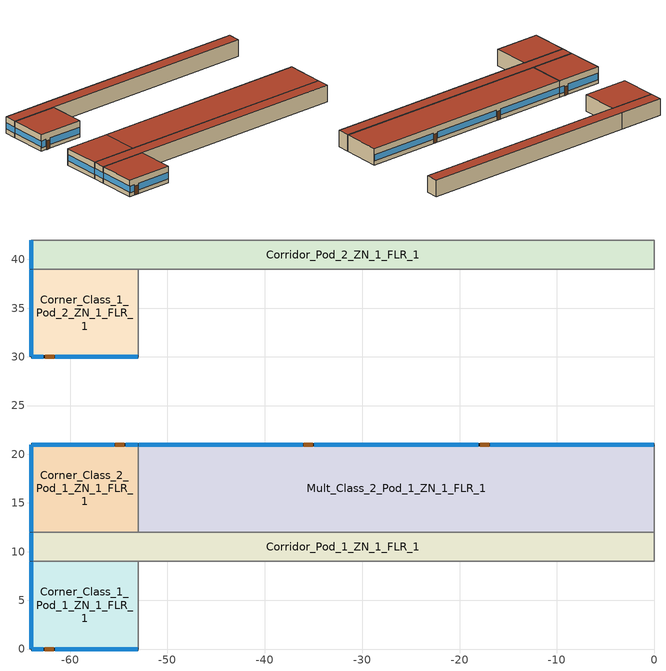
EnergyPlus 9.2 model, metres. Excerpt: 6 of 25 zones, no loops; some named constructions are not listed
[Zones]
Corner_Class_1_Pod_1_ZN_1_FLR_1
 floor ground (Corner_Class_1_Pod_1_ZN_1_FLR_1_Floor_Ffactor-en-std-replaceme-res-replaceme): -64,9 -53,9 -53,0 -64,0 z0
 wall outside (ext-wall-en-std-replaceme-res-replaceme): -64,9 -64,0 -53,0 z0:4
 wall to Mult_Class_1_Pod_1_ZN_1_FLR_1 (int-wall-en-std-replaceme-res-replaceme): -53,0 -53,9 z0:4
 wall to Corridor_Pod_1_ZN_1_FLR_1 (int-wall-en-std-replaceme-res-replaceme): -53,9 -64,9 z0:4
 window (ext-window-en-std-replaceme): -64,8.95 -64,0.05 z1.1:2.52; -63.95,0 -62.73,0 / -61.51,0 -53.05,0 z0.92:2.51
 door (ext-door-en-std-replaceme): -62.59,0 -61.68,0 z0:2.13
 roof outside (ext-roof-en-std-replaceme-res-replaceme): -64,0 -53,0 -53,9 -64,9 z4
Corridor_Pod_1_ZN_1_FLR_1
 floor ground (Corridor_Pod_1_ZN_1_FLR_1_Floor_Ffactor-en-std-replaceme-res-replaceme): -64,12 0,12 0,9 -64,9 z0
 wall outside (ext-wall-en-std-replaceme-res-replaceme): -64,12 -64,9 z0:4
 wall to Mult_Class_1_Pod_1_ZN_1_FLR_1 (int-wall-en-std-replaceme-res-replaceme): -53,9 0,9 z0:4
 wall to Main_Corridor_ZN_1_FLR_1 (int-wall-en-std-replaceme-res-replaceme): 0,9 0,12 z0:4
 wall to Mult_Class_2_Pod_1_ZN_1_FLR_1 (int-wall-en-std-replaceme-res-replaceme): 0,12 -53,12 z0:4
 wall to Corner_Class_2_Pod_1_ZN_1_FLR_1 (int-wall-en-std-replaceme-res-replaceme): -53,12 -64,12 z0:4
 window (ext-window-en-std-replaceme): -64,11.95 -64,9.05 z1.1:2.55
 roof outside (ext-roof-en-std-replaceme-res-replaceme): -64,9 0,9 0,12 -64,12 z4
Corner_Class_2_Pod_1_ZN_1_FLR_1
 floor ground (Corner_Class_2_Pod_1_ZN_1_FLR_1_Floor_Ffactor-en-std-replaceme-res-replaceme): -64,21 -53,21 -53,12 -64,12 z0
 wall outside (ext-wall-en-std-replaceme-res-replaceme): -53,21 -64,21 -64,12 z0:4
 wall to Mult_Class_2_Pod_1_ZN_1_FLR_1 (int-wall-en-std-replaceme-res-replaceme): -53,12 -53,21 z0:4
 window (ext-window-en-std-replaceme): -64,20.95 -64,12.05 z1.1:2.52; -53.05,21 -54.27,21 / -55.49,21 -63.95,21 z0.92:2.51
 door (ext-door-en-std-replaceme): -54.43,21 -55.34,21 z0:2.13
 roof outside (ext-roof-en-std-replaceme-res-replaceme): -64,12 -53,12 -53,21 -64,21 z4
Mult_Class_2_Pod_1_ZN_1_FLR_1
 floor ground (Mult_Class_2_Pod_1_ZN_1_FLR_1_Floor_Ffactor-en-std-replaceme-res-replaceme): -53,21 0,21 0,12 -53,12 z0
 wall outside (ext-wall-en-std-replaceme-res-replaceme): 0,21 -53,21 z0:4
 wall to Main_Corridor_ZN_1_FLR_1 (int-wall-en-std-replaceme-res-replaceme): 0,12 0,21 z0:4
 window (ext-window-en-std-replaceme): -0.05,21 -16.87,21 / -18.09,21 -34.91,21 / -36.13,21 -52.95,21 z1.03:2.5
 door (ext-door-en-std-replaceme): -16.98,21 -17.89,21 / -35.09,21 -36.01,21 z0:2.13
 roof outside (ext-roof-en-std-replaceme-res-replaceme): -53,12 0,12 0,21 -53,21 z4
Corner_Class_1_Pod_2_ZN_1_FLR_1
 floor ground (Corner_Class_1_Pod_2_ZN_1_FLR_1_Floor_Ffactor-en-std-replaceme-res-replaceme): -64,39 -53,39 -53,30 -64,30 z0
 wall outside (ext-wall-en-std-replaceme-res-replaceme): -64,39 -64,30 -53,30 z0:4
 wall to Mult_Class_1_Pod_2_ZN_1_FLR_1 (int-wall-en-std-replaceme-res-replaceme): -53,30 -53,39 z0:4
 wall to Corridor_Pod_2_ZN_1_FLR_1 (int-wall-en-std-replaceme-res-replaceme): -53,39 -64,39 z0:4
 window (ext-window-en-std-replaceme): -64,38.95 -64,30.05 z1.1:2.52; -63.95,30 -62.73,30 / -61.51,30 -53.05,30 z0.92:2.51
 door (ext-door-en-std-replaceme): -62.53,30 -61.62,30 z0:2.13
 roof outside (ext-roof-en-std-replaceme-res-replaceme): -64,30 -53,30 -53,39 -64,39 z4
Corridor_Pod_2_ZN_1_FLR_1
 floor ground (Corridor_Pod_2_ZN_1_FLR_1_Floor_Ffactor-en-std-replaceme-res-replaceme): -64,42 0,42 0,39 -64,39 z0
 wall outside (ext-wall-en-std-replaceme-res-replaceme): -64,42 -64,39 z0:4
 wall to Mult_Class_1_Pod_2_ZN_1_FLR_1 (int-wall-en-std-replaceme-res-replaceme): -53,39 0,39 z0:4
 wall to Main_Corridor_ZN_1_FLR_1 (int-wall-en-std-replaceme-res-replaceme): 0,39 0,42 z0:4
 wall to Mult_Class_2_Pod_2_ZN_1_FLR_1 (int-wall-en-std-replaceme-res-replaceme): 0,42 -53,42 z0:4
 wall to Corner_Class_2_Pod_2_ZN_1_FLR_1 (int-wall-en-std-replaceme-res-replaceme): -53,42 -64,42 z0:4
 window (ext-window-en-std-replaceme): -64,41.95 -64,39.05 z1.1:2.55
 roof outside (ext-roof-en-std-replaceme-res-replaceme): -64,39 0,39 0,42 -64,42 z4
[Schedule:Compact]
Offices Binary Occupancy: Through: 6/30, For: Weekdays, Until: 01:00, 0, Until: 02:00, 0, Until: 03:00, 0, Until: 04:00, 0, Until: 05:00, 0, Until: 06:00, 0, Until: 07:00, 0, Until: 08:00, 0, Until: 09:00, 1, Until: 10:00, 1, Until: 11:00, 1, Until: 12:00, 1, Until: 13:00, 1, Until: 14:00, 1, Until: 15:00, 1, Until: 16:00, 1, Until: 17:00, 1, Until: 18:00, 1, Until: 19:00, 1, Until: 20:00, 1, Until: 21:00, 1, Until: 22:00, 0, Until: 23:00, 0, Until: 24:00, 0, For: SummerDesignDay, Until: 08:00, 1e-09, Until: 17:00, 0.95, Until: 21:00, 0.15, Until: 24:00, 1e-09, For: WeekEnds Holidays AllOtherDays, Until: 24:00, 0, Through: 9/1, For: Weekdays, Until: 01:00, 0, Until: 02:00, 0, Until: 03:00, 0, Until: 04:00, 0, Until: 05:00, 0, Until: 06:00, 0, Until: 07:00, 0, Until: 08:00, 0, Until: 09:00, 1, Until: 10:00, 1, Until: 11:00, 1, Until: 12:00, 1, Until: 13:00, 1, Until: 14:00, 1, Until: 15:00, 1, Until: 16:00, 1, Until: 17:00, 1, Until: 18:00, 1, Until: 19:00, 1, Until: 20:00, 1, Until: 21:00, 1, Until: 22:00, 0, Until: 23:00, 0, Until: 24:00, 0, For: SummerDesignDay, Until: 08:00, 1e-09, Until: 17:00, 0.5, Until: 21:00, 0.15, Until: 24:00, 1e-09, For: WeekEnds Holidays AllOtherDays, Until: 24:00, 0, Through: 12/31, For: Weekdays, Until: 01:00, 0, Until: 02:00, 0, Until: 03:00, 0, Until: 04:00, 0, Until: 05:00, 0, Until: 06:00, 0, Until: 07:00, 0, Until: 08:00, 0, Until: 09:00, 1, Until: 10:00, 1, Until: 11:00, 1, Until: 12:00, 1, Until: 13:00, 1, Until: 14:00, 1, Until: 15:00, 1, Until: 16:00, 1, Until: 17:00, 1, Until: 18:00, 1, Until: 19:00, 1, Until: 20:00, 1, Until: 21:00, 1, Until: 22:00, 0, Until: 23:00, 0, Until: 24:00, 0, For: SummerDesignDay, Until: 08:00, 1e-09, Until: 17:00, 0.95, Until: 21:00, 0.15, Until: 24:00, 1e-09, For: WeekEnds WinterDesignDay Holidays AllOtherDays, Until: 24:00, 0
HTGSETP_SCH_NO_OPTIMUM: Through: 12/31, For: SummerDesignDay, Until: 24:00, 15.6, For: WinterDesignDay, Until: 24:00, 21, For: Weekdays, Until: 06:00, 15.6, Until: 07:00, 21, Until: 08:00, 21, Until: 21:00, 21, Until: 24:00, 15.6, For: WeekEnds Holidays AllOtherDays, Until: 24:00, 15.6
HTGSETP_SCH_YES_OPTIMUM: Through: 12/31, For: SummerDesignDay, Until: 24:00, 15.6, For: WinterDesignDay, Until: 24:00, 21, For: Weekdays, Until: 06:00, 15.6, Until: 07:00, 17.8, Until: 08:00, 20, Until: 21:00, 21, Until: 24:00, 15.6, For: WeekEnds Holidays AllOtherDays, Until: 24:00, 15.6
HTGSETP_SCH_YES_OPTIMUM_w_SB: Through: 6/30, For: Weekdays, Until: 01:00, 15.6, Until: 02:00, 15.6, Until: 03:00, 15.6, Until: 04:00, 15.6, Until: 05:00, 15.6, Until: 06:00, 15.6, Until: 07:00, 17.8, Until: 08:00, 20, Until: 09:00, 21, Until: 10:00, 21, Until: 11:00, 21, Until: 12:00, 21, Until: 13:00, 20.4444, Until: 14:00, 21, Until: 15:00, 20.4444, Until: 16:00, 21, Until: 17:00, 21, Until: 18:00, 21, Until: 19:00, 21, Until: 20:00, 21, Until: 21:00, 21, Until: 22:00, 15.6, Until: 23:00, 15.6, Until: 24:00, 15.6, For: SummerDesignDay, Until: 24:00, 15.6, For: WinterDesignDay, Until: 24:00, 21, For: WeekEnds Holidays AllOtherDays, Until: 24:00, 15.6, Through: 9/1, For: Weekdays, Until: 01:00, 15.6, Until: 02:00, 15.6, Until: 03:00, 15.6, Until: 04:00, 15.6, Until: 05:00, 15.6, Until: 06:00, 15.6, Until: 07:00, 17.8, Until: 08:00, 20, Until: 09:00, 21, Until: 10:00, 21, Until: 11:00, 21, Until: 12:00, 20.4444, Until: 13:00, 21, Until: 14:00, 21, Until: 15:00, 20.4444, Until: 16:00, 21, Until: 17:00, 21, Until: 18:00, 21, Until: 19:00, 21, Until: 20:00, 21, Until: 21:00, 21, Until: 22:00, 15.6, Until: 23:00, 15.6, Until: 24:00, 15.6, For: SummerDesignDay, Until: 24:00, 15.6, For: WinterDesignDay, Until: 24:00, 21, For: WeekEnds Holidays AllOtherDays, Until: 24:00, 15.6, Through: 12/31, For: Weekdays, Until: 01:00, 15.6, Until: 02:00, 15.6, Until: 03:00, 15.6, Until: 04:00, 15.6, Until: 05:00, 15.6, Until: 06:00, 15.6, Until: 07:00, 17.8, Until: 08:00, 20, Until: 09:00, 21, Until: 10:00, 21, Until: 11:00, 21, Until: 12:00, 21, Until: 13:00, 20.4444, Until: 14:00, 21, Until: 15:00, 20.4444, Until: 16:00, 21, Until: 17:00, 21, Until: 18:00, 21, Until: 19:00, 21, Until: 20:00, 21, Until: 21:00, 21, Until: 22:00, 15.6, Until: 23:00, 15.6, Until: 24:00, 15.6, For: SummerDesignDay, Until: 24:00, 15.6, For: WinterDesignDay, Until: 24:00, 21, For: WeekEnds Holidays AllOtherDays, Until: 24:00, 15.6
HTGSETP_SCH_Setback: Through: 12/31, For: SummerDesignDay, Until: 24:00, 15.6, For: WinterDesignDay, Until: 24:00, 21, For: Weekdays, Until: 09:00, 15.6, Until: 21:00, 15.6, Until: 24:00, 15.6, For: WeekEnds Holidays AllOtherDays, Until: 24:00, 15.6
CLGSETP_SCH_NO_OPTIMUM: Through: 12/31, For: SummerDesignDay, Until: 24:00, 24, For: WinterDesignDay, Until: 24:00, 26.7, For: Weekdays, Until: 06:00, 26.7, Until: 07:00, 24, Until: 08:00, 24, Until: 21:00, 24, Until: 24:00, 26.7, For: WeekEnds Holidays AllOtherDays, Until: 24:00, 26.7
CLGSETP_SCH_YES_OPTIMUM: Through: 12/31, For: SummerDesignDay, Until: 24:00, 24, For: WinterDesignDay, Until: 24:00, 26.7, For: Weekdays, Until: 06:00, 26.7, Until: 07:00, 25.6, Until: 08:00, 25, Until: 21:00, 24, Until: 24:00, 26.7, For: WeekEnds Holidays AllOtherDays, Until: 24:00, 26.7
CLGSETP_SCH_Yes_Optimum_w_SB: Through: 6/30, For: Weekdays, Until: 01:00, 26.7, Until: 02:00, 26.7, Until: 03:00, 26.7, Until: 04:00, 26.7, Until: 05:00, 26.7, Until: 06:00, 26.7, Until: 07:00, 25.6, Until: 08:00, 25, Until: 09:00, 24, Until: 10:00, 24, Until: 11:00, 24, Until: 12:00, 24, Until: 13:00, 24.5556, Until: 14:00, 24, Until: 15:00, 24.5556, Until: 16:00, 24, Until: 17:00, 24, Until: 18:00, 24, Until: 19:00, 24, Until: 20:00, 24, Until: 21:00, 24, Until: 22:00, 26.7, Until: 23:00, 26.7, Until: 24:00, 26.7, For: SummerDesignDay, Until: 24:00, 24, For: WinterDesignDay, Until: 24:00, 26.7, For: WeekEnds Holidays AllOtherDays, Until: 24:00, 26.7, Through: 9/1, For: Weekdays, Until: 01:00, 26.7, Until: 02:00, 26.7, Until: 03:00, 26.7, Until: 04:00, 26.7, Until: 05:00, 26.7, Until: 06:00, 26.7, Until: 07:00, 25.6, Until: 08:00, 25, Until: 09:00, 24, Until: 10:00, 24, Until: 11:00, 24, Until: 12:00, 24.5556, Until: 13:00, 24, Until: 14:00, 24, Until: 15:00, 24.5556, Until: 16:00, 24, Until: 17:00, 24, Until: 18:00, 24, Until: 19:00, 24, Until: 20:00, 24, Until: 21:00, 24, Until: 22:00, 26.7, Until: 23:00, 26.7, Until: 24:00, 26.7, For: SummerDesignDay, Until: 24:00, 24, For: WinterDesignDay, Until: 24:00, 26.7, For: WeekEnds Holidays AllOtherDays, Until: 24:00, 26.7, Through: 12/31, For: Weekdays, Until: 01:00, 26.7, Until: 02:00, 26.7, Until: 03:00, 26.7, Until: 04:00, 26.7, Until: 05:00, 26.7, Until: 06:00, 26.7, Until: 07:00, 25.6, Until: 08:00, 25, Until: 09:00, 24, Until: 10:00, 24, Until: 11:00, 24, Until: 12:00, 24, Until: 13:00, 24.5556, Until: 14:00, 24, Until: 15:00, 24.5556, Until: 16:00, 24, Until: 17:00, 24, Until: 18:00, 24, Until: 19:00, 24, Until: 20:00, 24, Until: 21:00, 24, Until: 22:00, 26.7, Until: 23:00, 26.7, Until: 24:00, 26.7, For: SummerDesignDay, Until: 24:00, 24, For: WinterDesignDay, Until: 24:00, 26.7, For: WeekEnds Holidays AllOtherDays, Until: 24:00, 26.7
CLGSETP_SCH_Setup: Through: 12/31, For: SummerDesignDay, Until: 24:00, 24, For: WinterDesignDay, Until: 24:00, 26.7, For: Weekdays, Until: 24:00, 26.7, For: WeekEnds Holidays AllOtherDays, Until: 09:00, 26.7, Until: 19:00, 26.7, Until: 24:00, 26.7
